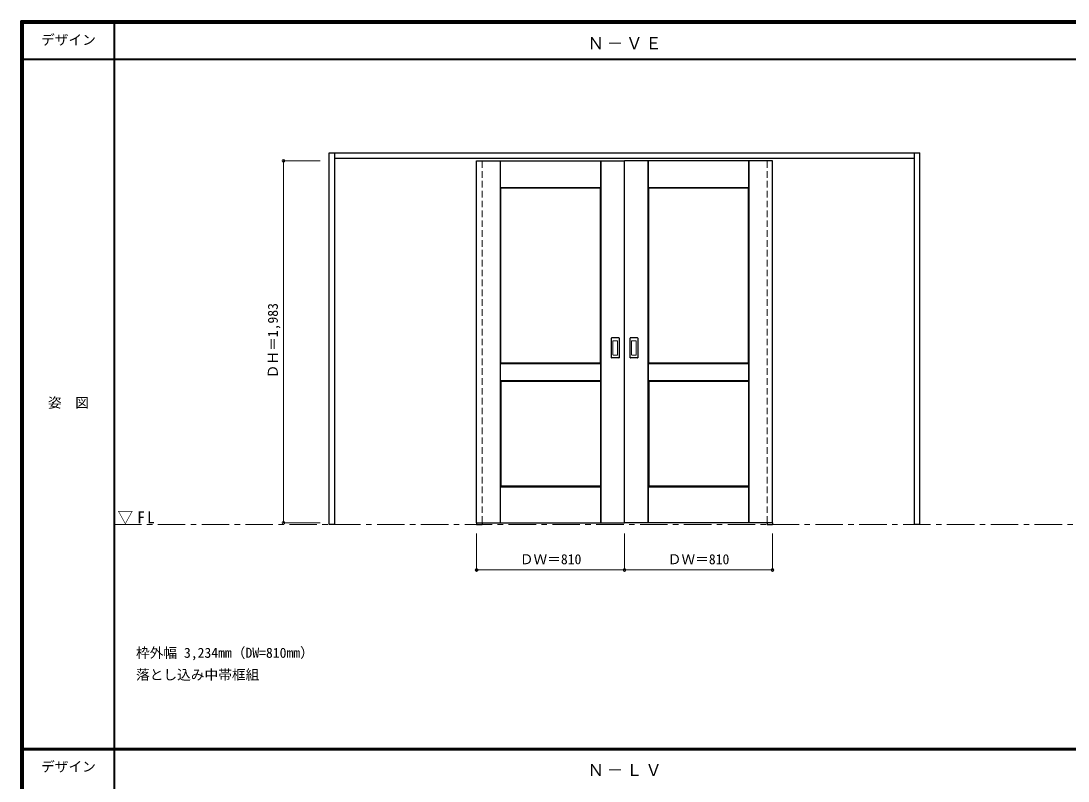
# Model space of a CAD drawing. Units: millimetres, scale not verified. Extents: x -6000 to 5700, y -4307 to 4260.
# Drawn here: x -6000 to -267, y 12 to 4175 of the extents above; entities that cross this region are included whole.
import ezdxf
from ezdxf.enums import TextEntityAlignment as Align

# ---------------------------------------------------------------- set-up
doc = ezdxf.new("R2010")
doc.units = ezdxf.units.MM
doc.header["$LTSCALE"] = 30
doc.header["$PDMODE"] = 32
doc.header["$PDSIZE"] = 15
doc.linetypes.add('CHAIN1', pattern=[8, 5, -1, 1, -1])
doc.linetypes.add('DASHED1', pattern=[1.8, 1.2, -0.6])
for name, color, linetype, lineweight in [('0-1_通り芯', 7, 'CHAIN1', 18), ('0-2_扉', 3, 'Continuous', 25), ('0-3_仕上げ', 7, 'Continuous', 18), ('0-4_枠', 3, 'Continuous', 25), ('0-6_引手', 7, 'Continuous', 18), ('0-B_寸法', 7, 'Continuous', 9), ('F-1_枠', 6, 'Continuous', 40)]:
    doc.layers.add(name, color=color, linetype=linetype, lineweight=lineweight)
doc.layers.add('0-A_文字', color=7, linetype='Continuous')
doc.layers.add('F-A_文字', color=7, linetype='Continuous')
doc.styles.add('ＭＳ ゴシック', font='')
doc.styles.get('ＭＳ ゴシック').set_extended_font_data('MS Gothic')

msp = doc.modelspace()

# ---------------------------------------------------------------- linework, layer by layer
at = {"layer": '0-1_通り芯'}
msp.add_line((-5490, 1418), (5690, 1418), dxfattribs=at)
at = {"layer": '0-2_扉'}
for p, q in [((-3505, 3409.5), (-2695, 3409.5)), ((-3505, 1426.5), (-3505, 3409.5)), ((-1885, 3409.5), (-2695, 3409.5)), ((-2695, 1426.5), (-2695, 3409.5)), ((-1885, 1426.5), (-1885, 3409.5)), ((-3505, 1426.5), (-2695, 1426.5)), ((-1885, 1426.5), (-2695, 1426.5))]:
    msp.add_line(p, q, dxfattribs=at)
at = {"layer": '0-2_扉', "color": 4, "linetype": 'DASHED1', "lineweight": 9}
for p, q in [((-3475, 1426.5), (-3475, 3409.5)), ((-1915, 1426.5), (-1915, 3409.5))]:
    msp.add_line(p, q, dxfattribs=at)
at = {"layer": '0-3_仕上げ'}
for p, q in [((-3377, 1426.5), (-3377, 3409.5)), ((-3375.5, 3262), (-3375.5, 3409.5)), ((-3374, 3263.5), (-3374, 3409.5)), ((-2826, 3263.5), (-2826, 3409.5)), ((-2824.5, 3262), (-2824.5, 3409.5)), ((-2823, 1426.5), (-2823, 3409.5)), ((-2567, 1426.5), (-2567, 3409.5)), ((-2565.5, 3262), (-2565.5, 3409.5)), ((-2564, 3263.5), (-2564, 3409.5)), ((-2016, 3263.5), (-2016, 3409.5)), ((-2014.5, 3262), (-2014.5, 3409.5)), ((-2013, 1426.5), (-2013, 3409.5)), ((-3374, 3263.5), (-3375.5, 3262)), ((-3373, 3259.5), (-3375.5, 3262)), ((-2826, 3263.5), (-3374, 3263.5)), ((-2564, 3263.5), (-2565.5, 3262)), ((-2563, 3259.5), (-2565.5, 3262)), ((-2016, 3263.5), (-2564, 3263.5)), ((-3375.5, 2204), (-3375.5, 2299)), ((-3374, 2205.5), (-3374, 2297.5)), ((-2826, 2297.5), (-3374, 2297.5)), ((-2827, 2301.5), (-2824.5, 2299)), ((-2826, 2297.5), (-2824.5, 2299)), ((-2826, 2205.5), (-2826, 2297.5)), ((-2824.5, 2204), (-2824.5, 2299)), ((-2565.5, 2204), (-2565.5, 2299)), ((-2564, 2205.5), (-2564, 2297.5)), ((-2016, 2297.5), (-2564, 2297.5)), ((-2017, 2301.5), (-2014.5, 2299)), ((-2016, 2297.5), (-2014.5, 2299)), ((-2016, 2205.5), (-2016, 2297.5)), ((-2014.5, 2204), (-2014.5, 2299)), ((-3374, 2205.5), (-3375.5, 2204)), ((-3373, 2201.5), (-3375.5, 2204)), ((-3374, 2205.5), (-2826, 2205.5)), ((-2564, 2205.5), (-2565.5, 2204)), ((-2563, 2201.5), (-2565.5, 2204)), ((-2564, 2205.5), (-2016, 2205.5)), ((-3375.5, 1426.5), (-3375.5, 1624)), ((-3374, 1426.5), (-3374, 1622.5)), ((-2826, 1622.5), (-3374, 1622.5)), ((-2827, 1626.5), (-2824.5, 1624)), ((-2826, 1622.5), (-2824.5, 1624)), ((-2826, 1426.5), (-2826, 1622.5)), ((-2824.5, 1426.5), (-2824.5, 1624)), ((-2565.5, 1426.5), (-2565.5, 1624)), ((-2564, 1426.5), (-2564, 1622.5)), ((-2016, 1622.5), (-2564, 1622.5)), ((-2017, 1626.5), (-2014.5, 1624)), ((-2016, 1622.5), (-2014.5, 1624)), ((-2016, 1426.5), (-2016, 1622.5)), ((-2014.5, 1426.5), (-2014.5, 1624))]:
    msp.add_line(p, q, dxfattribs=at)
at = {"layer": '0-3_仕上げ', "color": 3, "lineweight": 25}
for p, q in [((-3373, 2301.5), (-3373, 3259.5)), ((-2827, 3259.5), (-3373, 3259.5)), ((-2827, 2301.5), (-2827, 3259.5)), ((-2563, 2301.5), (-2563, 3259.5)), ((-2017, 3259.5), (-2563, 3259.5)), ((-2017, 2301.5), (-2017, 3259.5)), ((-2827, 2301.5), (-3373, 2301.5)), ((-2017, 2301.5), (-2563, 2301.5)), ((-3373, 2201.5), (-3373, 1626.5)), ((-2563, 2201.5), (-2563, 1626.5)), ((-2827, 1626.5), (-3373, 1626.5)), ((-2017, 1626.5), (-2563, 1626.5))]:
    msp.add_line(p, q, dxfattribs=at)
at = {"layer": '0-3_仕上げ'}
for points in [[(-2826, 3263.5), (-2824.5, 3262), (-2827, 3259.5)], [(-2016, 3263.5), (-2014.5, 3262), (-2017, 3259.5)], [(-3374, 2297.5), (-3375.5, 2299), (-3373, 2301.5)], [(-2564, 2297.5), (-2565.5, 2299), (-2563, 2301.5)], [(-2826, 2205.5), (-2824.5, 2204), (-2827, 2201.5)], [(-2016, 2205.5), (-2014.5, 2204), (-2017, 2201.5)], [(-3374, 1622.5), (-3375.5, 1624), (-3373, 1626.5)], [(-2564, 1622.5), (-2565.5, 1624), (-2563, 1626.5)]]:
    msp.add_lwpolyline(points, dxfattribs=at)
at = {"layer": '0-3_仕上げ', "color": 3, "lineweight": 25}
for points in [[(-3373, 2201.5), (-2827, 2201.5), (-2827, 1626.5)], [(-2563, 2201.5), (-2017, 2201.5), (-2017, 1626.5)]]:
    msp.add_lwpolyline(points, dxfattribs=at)
at = {"layer": '0-4_枠'}
for p, q in [((-4312, 1418), (-4312, 3453)), ((-4312, 3453), (-1078, 3453)), ((-4282, 1418), (-4282, 3453)), ((-1108, 1418), (-1108, 3453)), ((-1078, 1418), (-1078, 3453)), ((-4282, 3423), (-1108, 3423)), ((-4282, 1418), (-4312, 1418)), ((-3505, 1426.5), (-3505, 1418)), ((-3505, 1418), (-3475, 1418)), ((-3475, 1426.5), (-3475, 1418)), ((-1915, 1426.5), (-1915, 1418)), ((-1915, 1418), (-1885, 1418)), ((-1885, 1426.5), (-1885, 1418)), ((-1078, 1418), (-1108, 1418))]:
    msp.add_line(p, q, dxfattribs=at)
at = {"layer": '0-4_枠', "color": 4, "linetype": 'DASHED1', "lineweight": 9}
for p, q in [((-3505, 1426.5), (-3505, 3423)), ((-3475, 1426.5), (-3475, 3423)), ((-1915, 1426.5), (-1915, 3423)), ((-1885, 1426.5), (-1885, 3423))]:
    msp.add_line(p, q, dxfattribs=at)
at = {"layer": '0-6_引手', "color": 3, "lineweight": 25}
for p, q in [((-2767, 2330.5), (-2767, 2437.5)), ((-2726.5, 2439), (-2765.5, 2439)), ((-2725, 2437.5), (-2725, 2330.5)), ((-2665, 2330.5), (-2665, 2437.5)), ((-2624.5, 2439), (-2663.5, 2439)), ((-2623, 2437.5), (-2623, 2330.5)), ((-2726.5, 2329), (-2765.5, 2329)), ((-2624.5, 2329), (-2663.5, 2329))]:
    msp.add_line(p, q, dxfattribs=at)
at = {"layer": '0-6_引手'}
for p, q in [((-2758.5, 2346.5), (-2758.5, 2421.5)), ((-2735, 2423), (-2757, 2423)), ((-2733.5, 2421.5), (-2733.5, 2346.5)), ((-2656.5, 2346.5), (-2656.5, 2421.5)), ((-2633, 2423), (-2655, 2423)), ((-2631.5, 2421.5), (-2631.5, 2346.5)), ((-2735, 2345), (-2757, 2345)), ((-2633, 2345), (-2655, 2345))]:
    msp.add_line(p, q, dxfattribs=at)
at = {"layer": '0-6_引手', "color": 3, "lineweight": 25}
for centre, start, end in [((-2765.5, 2437.5), 90, 180), ((-2726.5, 2437.5), 0, 90), ((-2663.5, 2437.5), 90, 180), ((-2624.5, 2437.5), 0, 90), ((-2765.5, 2330.5), 180, 270), ((-2726.5, 2330.5), 270, 0), ((-2663.5, 2330.5), 180, 270), ((-2624.5, 2330.5), 270, 0)]:
    msp.add_arc(centre, 1.5, start, end, dxfattribs=at)
at = {"layer": '0-6_引手'}
for centre, start, end in [((-2757, 2421.5), 90, 180), ((-2735, 2421.5), 0, 90), ((-2655, 2421.5), 90, 180), ((-2633, 2421.5), 0, 90), ((-2757, 2346.5), 180, 270), ((-2735, 2346.5), 270, 0), ((-2655, 2346.5), 180, 270), ((-2633, 2346.5), 270, 0)]:
    msp.add_arc(centre, 1.5, start, end, dxfattribs=at)
at = {"layer": '0-B_寸法', "color": 4}
for p, q in [((-4562, 3409.5), (-4362, 3409.5)), ((-4562, 3409.5), (-4562, 1426.5)), ((-4562, 1426.5), (-4362, 1426.5)), ((-3505, 1168), (-3505, 1368)), ((-2695, 1168), (-2695, 1368)), ((-1885, 1168), (-1885, 1368)), ((-3505, 1168), (-1885, 1168))]:
    msp.add_line(p, q, dxfattribs=at)
at = {"layer": '0-B_寸法'}
for p in [(-4562, 3409.5), (-4562, 1426.5), (-3505, 1168), (-2695, 1168), (-1885, 1168)]:
    msp.add_point(p, dxfattribs=at)
at = {"layer": 'F-1_枠'}
for p, q in [((-6000, 4175), (5700, 4175)), ((-6000, 4175), (-6000, -4205)), ((-6000, 4170), (5700, 4170)), ((-6000, 4165), (5700, 4165)), ((-5995, 4175), (-5995, -4205)), ((-5990, 4175), (-5990, -4205)), ((-5490, 4175), (-5490, -3790)), ((-6000, 3965), (5700, 3965)), ((-6000, 190.5), (5700, 190.5)), ((-6000, 187.5), (5700, 187.5)), ((-6000, 184.5), (5700, 184.5))]:
    msp.add_line(p, q, dxfattribs=at)

# ---------------------------------------------------------------- texts
at = {"layer": '0-A_文字', "style": 'ＭＳ ゴシック'}
for s, p in [('枠外幅 3,234mm（DW=810mm）', (-5370, 670.5)), ('落とし込み中帯框組', (-5370, 550.5))]:
    msp.add_text(s, height=54.99, dxfattribs=at).set_placement(p, align=Align.BOTTOM_LEFT)
at = {"layer": '0-A_文字', "char_height": 65.98, "attachment_point": 7, "style": 'ＭＳ ゴシック'}
for s, insert in [('\\T1.17;Ｎ－ＶＥ', (-2897.5, 4020)), ('\\T1.26;\\W0.95;▽FL', (-5471.25, 1418)), ('\\T1.17;Ｎ－ＬＶ', (-2897.5, 39.5))]:
    msp.add_mtext(s, dxfattribs=dict(at, insert=insert))
at = {"layer": '0-B_寸法', "style": 'ＭＳ ゴシック'}
msp.add_text('ＤＨ＝1,983', height=54.99, rotation=90, dxfattribs=at).set_placement((-4577, 2217.75), align=Align.BOTTOM_LEFT)
for p in [(-3268.75, 1183), (-2458.75, 1183)]:
    msp.add_text('ＤＷ＝810', height=54.99, dxfattribs=at).set_placement(p, align=Align.BOTTOM_LEFT)
at = {"layer": 'F-A_文字', "style": 'ＭＳ ゴシック'}
for s, p in [('デザイン', (-5890, 4027.5)), ('姿\u3000図', (-5852.5, 2040.25)), ('デザイン', (-5890, 47))]:
    msp.add_text(s, height=54.99, dxfattribs=at).set_placement(p, align=Align.BOTTOM_LEFT)

doc.saveas('drawing.dxf')
